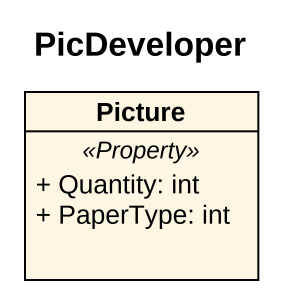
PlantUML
@startuml
title PicDeveloper
hide circle
hide empty members
skinparam classAttributeIconSize 0
class Picture {
  .. <<Property>> ..
  + Quantity: int
  + PaperType: int
}
@enduml
